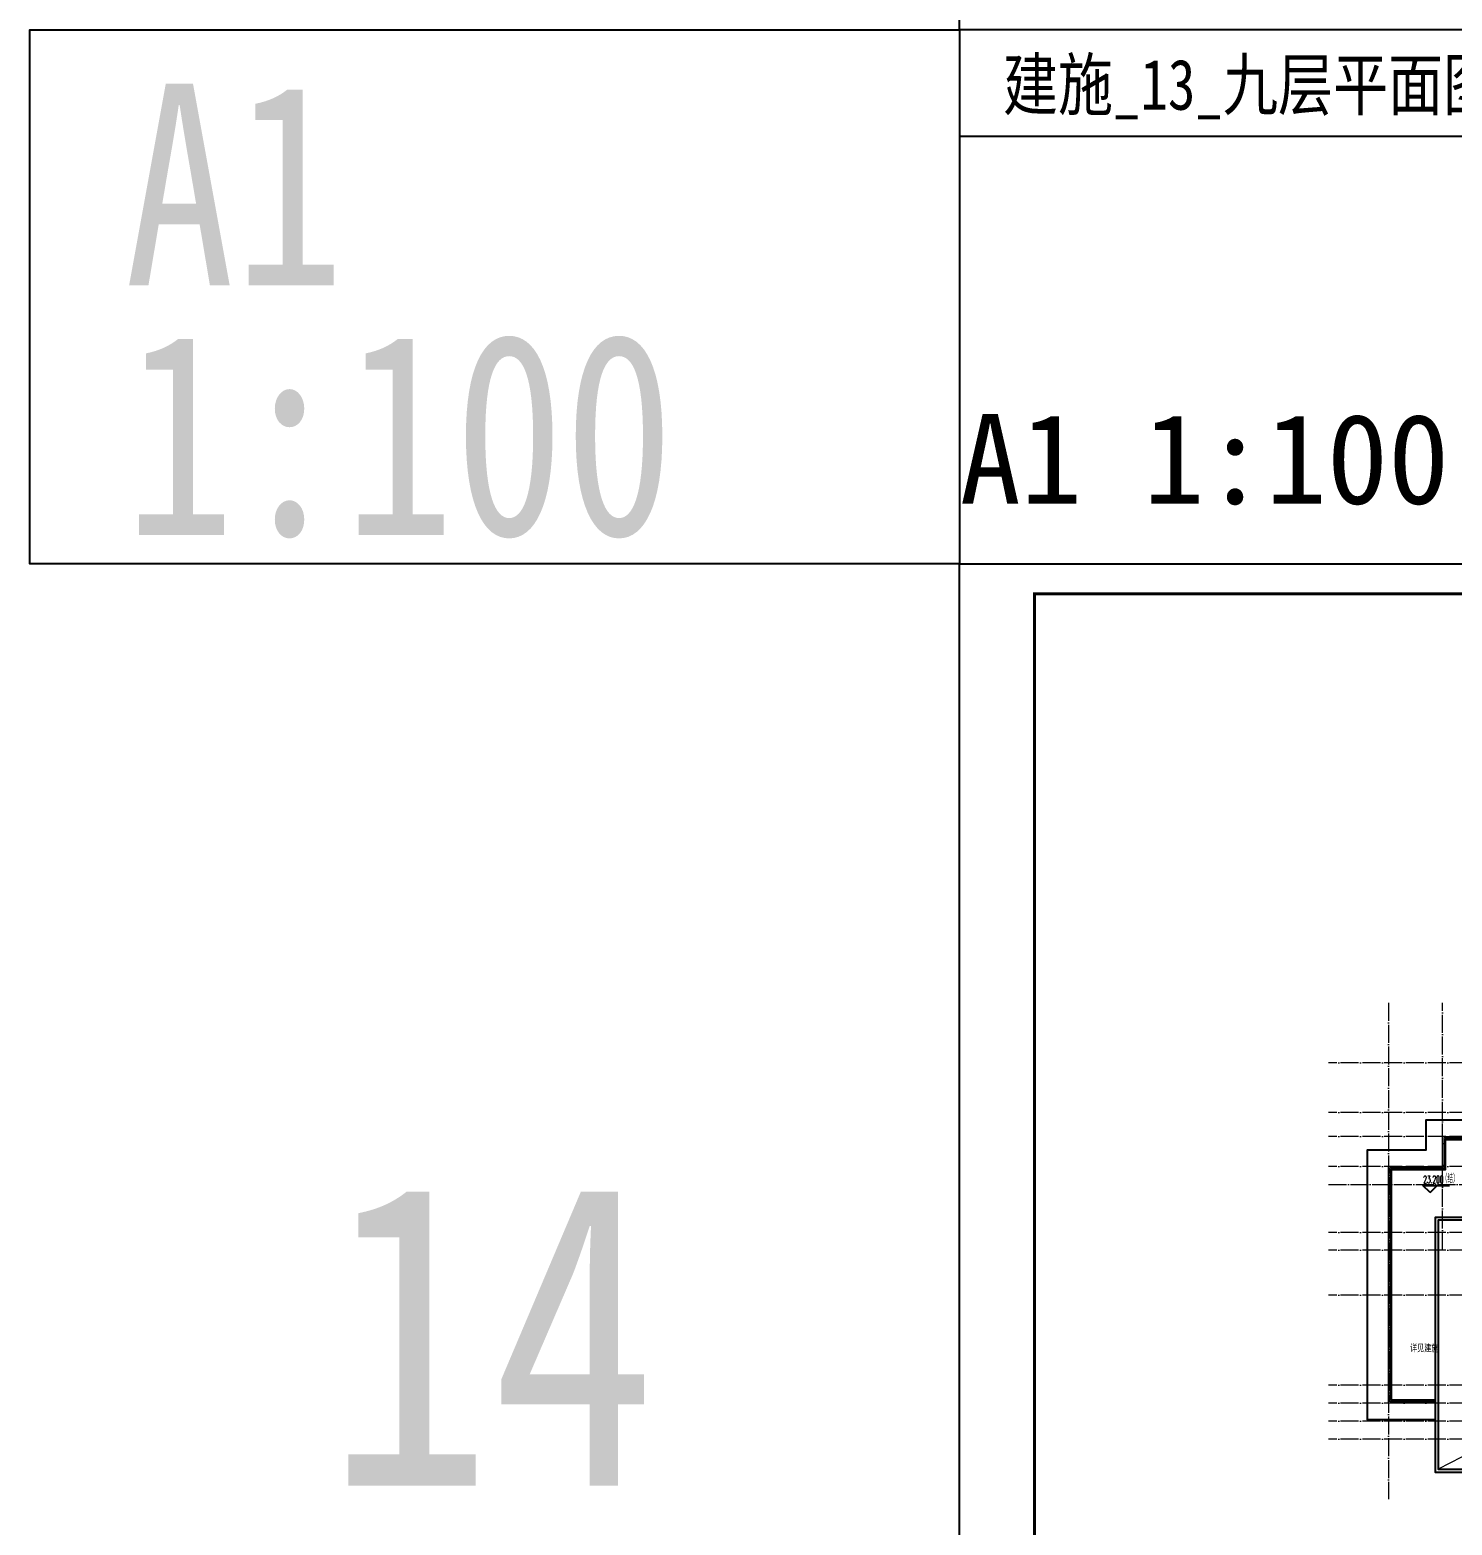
# Model space of a CAD drawing. Extents: x -518115 to 790560, y -210384 to 1628073.
# Drawn here: x 375314 to 422734, y 206541 to 256415 of the extents above; entities that cross this region are included whole.
import ezdxf

# ---------------------------------------------------------------- set-up
doc = ezdxf.new("R2010")
doc.units = 0
doc.header["$LTSCALE"] = 1000
doc.header["$MEASUREMENT"] = 0
doc.linetypes.add('DOTE', pattern=[2.42, 2, -0.2, 0.02, -0.2])
for name, color, linetype in [('DIM_ELEV', 3, 'Continuous'), ('PUB_TEXT', 4, 'Continuous'), ('ROOF', 183, 'Continuous'), ('text', 7, 'Continuous'), ('图框', 140, 'Continuous'), ('导图字', 7, 'Continuous')]:
    doc.layers.add(name, color=color, linetype=linetype)
for name, color, linetype, lineweight in [('DOTE', 19, 'DOTE', 9), ('平面-排水沟', 86, 'Continuous', 15), ('平面-栏杆', 135, 'Continuous', 15)]:
    doc.layers.add(name, color=color, linetype=linetype, lineweight=lineweight)
doc.layers.add('yichutu', color=7, linetype='Continuous', true_color=0xffffff, plot=False)
doc.styles.add('_TCH_AXIS', font='COMPLEX', dxfattribs={"bigfont": 'GBCBIG'})
doc.styles.add('_TCH_DIM', font='SIMPLEX.shx', dxfattribs={"width": 0.7, "bigfont": 'GBCBIG.shx'})
doc.styles.add('_TCH_LABEL', font='')
doc.styles.add('黑体', font='')
doc.styles.get('_TCH_LABEL').set_extended_font_data('SimHei')
doc.styles.get('黑体').set_extended_font_data('SimHei')

# ---------------------------------------------------------------- blocks, each defined once
blk = doc.blocks.new('yct-841-594-84100-59399.9999999999-100-1000.0')
at = {"color": 7, "true_color": 0xffffff}
blk.add_lwpolyline([(0, -3549), (80358, -3549), (80358, 0), (0, 0)], close=True, dxfattribs=at)
at = {"layer": 'yichutu', "color": 7, "true_color": 0xffffff}
blk.add_lwpolyline([(0, 0), (0, 59400), (84100, 59400), (84100, 0)], close=True, dxfattribs=at)
at = {"layer": 'yichutu', "color": 7, "true_color": 0xffffff, "style": '_TCH_LABEL'}
blk.add_text('A1 1:100', height=3000, dxfattribs=at).set_placement((0, 61400))
blk = doc.blocks.new('TK')
at = {"layer": '图框'}
blk.add_lwpolyline([(465375, 548714), (549475, 548714), (549475, 489314), (465375, 489314)], close=True, dxfattribs=at)
blk.add_lwpolyline([(465375, 548714), (549475, 548714), (549475, 489314), (465375, 489314)], close=True, dxfattribs=at)
at = {"layer": '图框', "const_width": 100}
blk.add_lwpolyline([(548475, 490314), (548475, 547714), (467875, 547714), (467875, 490314)], close=True, dxfattribs=at)
blk = doc.blocks.new('GDGDGDSDA')
at = {"layer": 'DOTE', "linetype": 'DOTE', "ltscale": 0.3}
for p, q in [((419335, 376108), (419335, 359558)), ((421135, 367858), (421135, 376108)), ((471335, 374108), (417335, 374108)), ((471335, 372458), (417335, 372458)), ((471335, 371658), (417335, 371658)), ((471335, 370658), (417335, 370658)), ((417335, 370059), (471335, 370059)), ((471335, 368458), (417335, 368458)), ((471335, 367858), (417335, 367858)), ((471335, 366358), (417335, 366358)), ((471335, 363358), (417335, 363358)), ((471335, 362758), (417335, 362758)), ((471335, 362158), (417335, 362158)), ((471335, 361558), (417335, 361558))]:
    blk.add_line(p, q, dxfattribs=at)

msp = doc.modelspace()

# ---------------------------------------------------------------- linework, layer by layer
at = {"layer": 'DIM_ELEV', "color": 251}
for p, q in [((421758.1, 217869.9), (422650.4, 217869.9)), ((421998.1, 217629.9), (421758.1, 217869.9)), ((421998.1, 217629.9), (422238.1, 217869.9))]:
    msp.add_line(p, q, dxfattribs=at)
at = {"layer": 'ROOF', "color": 251, "ltscale": 0.8, "true_color": 0x636466}
for points in [[(422166.6, 210057), (419916.6, 210057), (419916.6, 219057), (421866.6, 219057), (421866.6, 220057), (428216.6, 220057)], [(422166.6, 210707), (420716.6, 210707), (420716.6, 218407), (422516.6, 218407), (422516.6, 219407), (428216.6, 219407)]]:
    msp.add_lwpolyline(points, dxfattribs=at)
at = {"layer": 'ROOF', "ltscale": 0.8}
for points in [[(424016.6, 216807), (422166.6, 216807), (422166.6, 212307), (422166.6, 212307), (422166.6, 208307), (444066.6, 208307), (444066.6, 209507), (445616.6, 209507)], [(425216.6, 216707), (422266.6, 216707), (422266.6, 208407), (443966.6, 208407), (443966.6, 209607), (445616.6, 209607)]]:
    msp.add_lwpolyline(points, dxfattribs=at)
at = {"layer": 'text', "color": 2}
msp.add_lwpolyline([(406314.1, 238606.8), (375314.1, 238606.8), (375314.1, 256415.2), (406314.1, 256415.2)], close=True, dxfattribs=at)
at = {"layer": '平面-排水沟'}
msp.add_line((424016.6, 209307), (422266.6, 208407), dxfattribs=at)
at = {"layer": '平面-栏杆', "color": 251, "true_color": 0x636466}
for points in [[(422166.6, 210607), (420616.6, 210607), (420616.6, 218507), (422416.6, 218507), (422416.6, 219507), (428216.6, 219507)], [(422166.6, 210657), (420666.6, 210657), (420666.6, 218457), (422466.6, 218457), (422466.6, 219457), (428216.6, 219457)]]:
    msp.add_lwpolyline(points, dxfattribs=at)

# ---------------------------------------------------------------- block references
for name, p in [('TK', (-59060.9, -310106.9)), ('GDGDGDSDA', (1281.8, -152151.3))]:
    msp.add_blockref(name, p)
at = {"layer": 'yichutu'}
for p in [(406314.1, 256415.2), (406314.1, 179206.8)]:
    msp.add_blockref('yct-841-594-84100-59399.9999999999-100-1000.0', p, dxfattribs=at)

# ---------------------------------------------------------------- texts
at = {"layer": 'DIM_ELEV', "color": 7, "style": '_TCH_DIM'}
for s, height, width, p in [('23.200', 238, 0.494118, (421771.8, 217950)), ('（结）', 270.07, 0.7, (422387.8, 217950))]:
    msp.add_text(s, height=height, dxfattribs=dict(at, width=width)).set_placement(p)
at = {"layer": 'PUB_TEXT', "style": '_TCH_AXIS'}
msp.add_text('详见建施', height=236.31, dxfattribs=at).set_placement((421333.6, 212308.4))
at = {"layer": 'text', "color": 2, "style": '黑体', "width": 0.8}
for s, p in [('A1', (378467.4, 247889.6)), ('1:100', (378477.3, 239563.5))]:
    msp.add_text(s, height=6729.45, dxfattribs=at).set_placement(p)
at = {"layer": 'text', "color": 1, "style": '黑体', "width": 0.8}
msp.add_text('14', height=10094.18, dxfattribs=at).set_placement((385212.3, 207853.7))
at = {"layer": '导图字', "color": 1, "style": '黑体', "width": 0.8}
msp.add_text('建施_13_九层平面图_A1', height=1682.363, dxfattribs=at).set_placement((407757.3, 253751.7))

doc.saveas('drawing.dxf')
